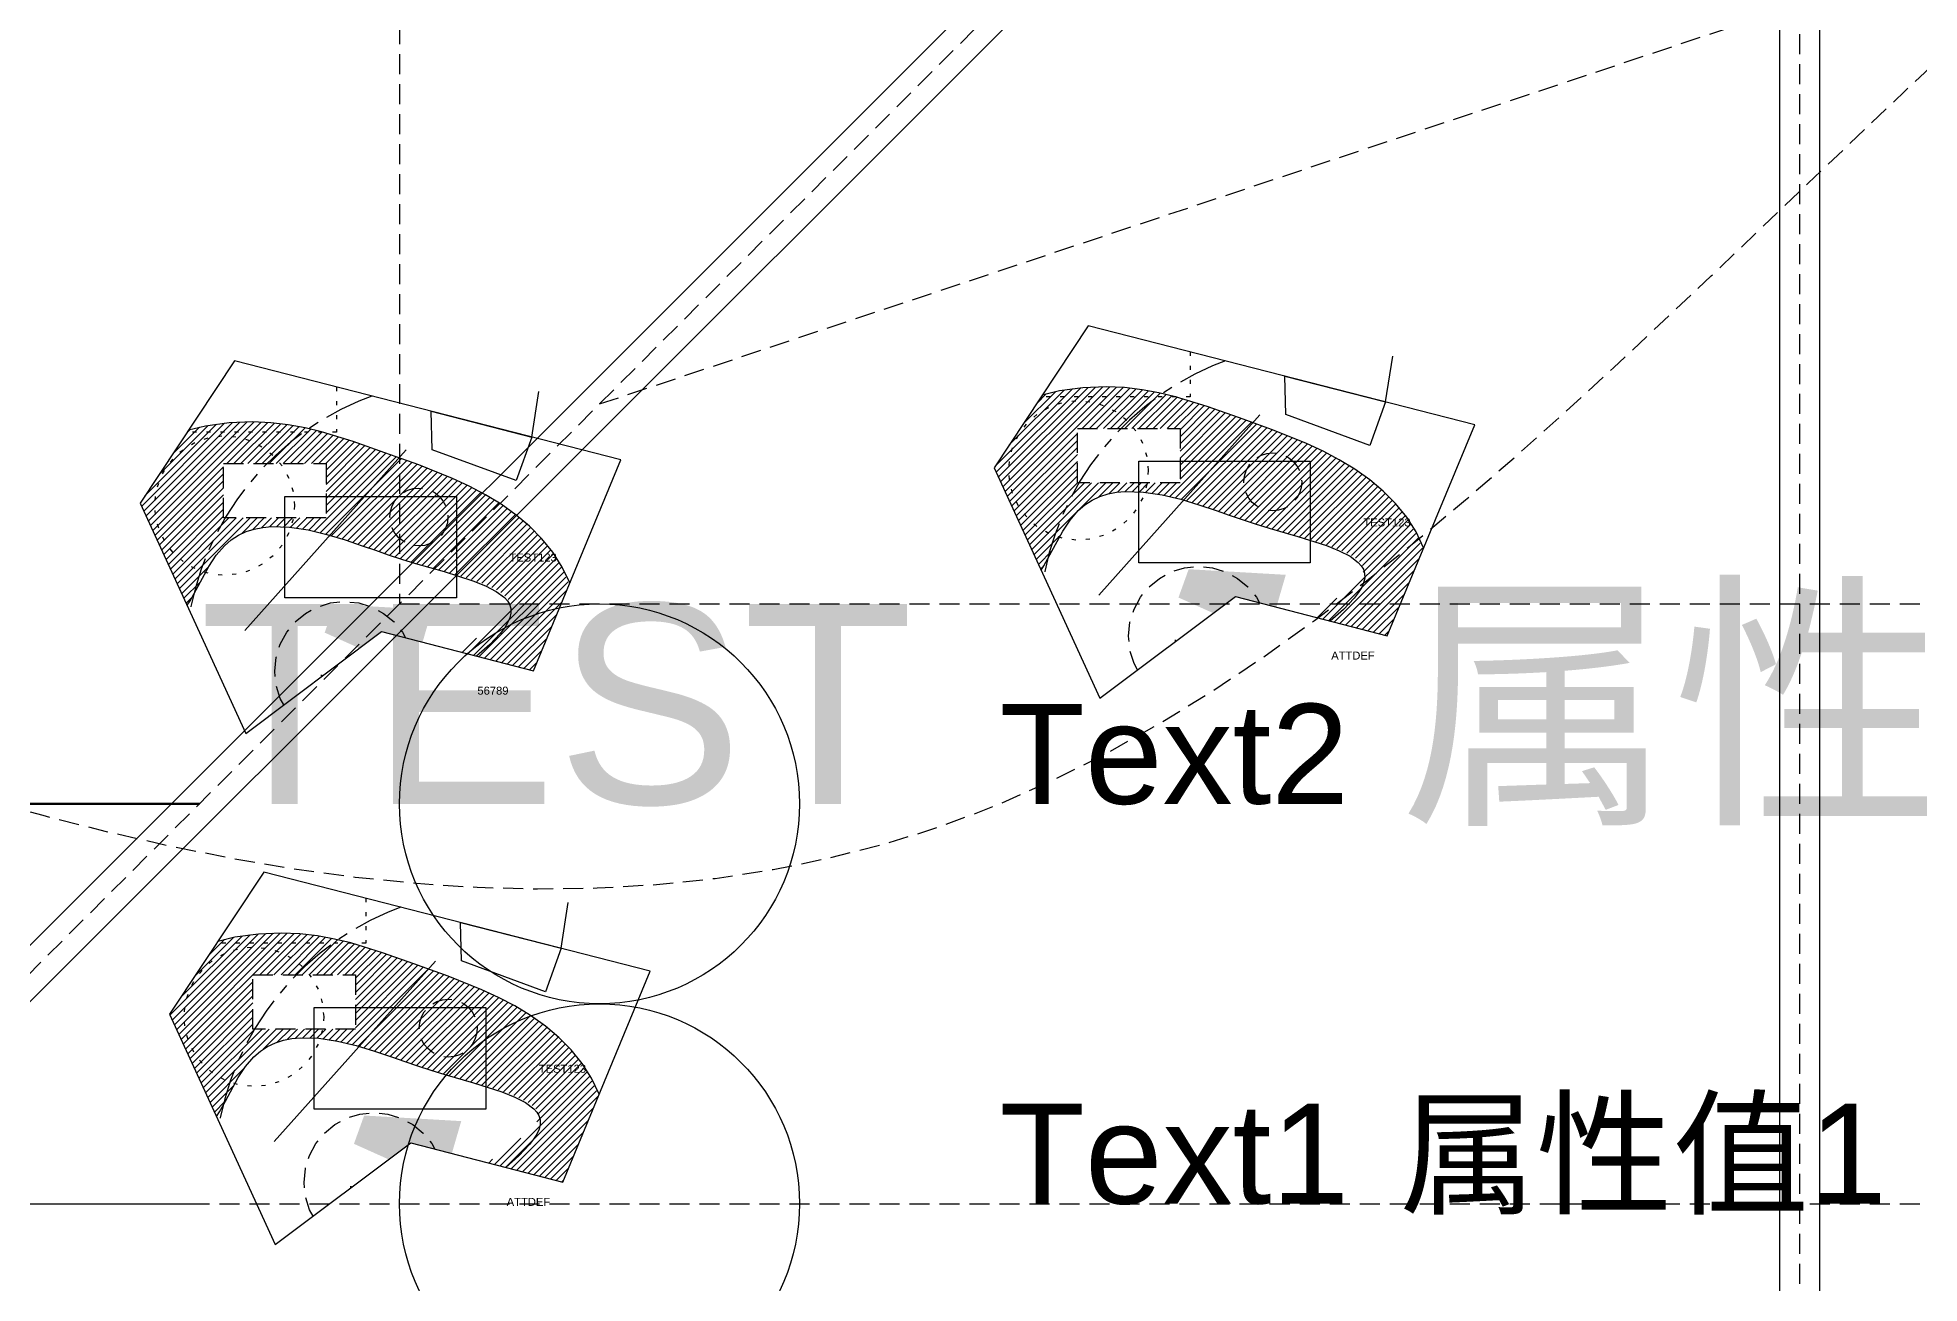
# Model space of a CAD drawing. Header units: inches. Extents: x -50 to 280, y -50 to 300.
# Drawn here: x 5.96 to 52.99, y -1.99 to 29.16 of the extents above; entities that cross this region are included whole.
import ezdxf
from ezdxf.xclip import XClip

# ---------------------------------------------------------------- set-up
doc = ezdxf.new("R2010")
doc.units = ezdxf.units.IN
doc.header["$MEASUREMENT"] = 0
doc.header["$XCLIPFRAME"] = 2
for name, pattern in [('CENTER', [2, 1.25, -0.25, 0.25, -0.25]), ('DASHED', [0.75, 0.5, -0.25]), ('DOT', [0.25, 0, -0.25]), ('TestLinetype', [0, 0, 0, 0, 0])]:
    doc.linetypes.add(name, pattern=pattern)
for name, color, linetype in [('AUTOCMDTEST', 7, 'Continuous'), ('Layer2', 1, 'CENTER'), ('Layer3', 3, 'DOT'), ('TestLayer', 7, 'Continuous')]:
    doc.layers.add(name, color=color, linetype=linetype)
doc.styles.get("Standard").update_dxf_attribs({"font": 'arial.ttf'})

# ---------------------------------------------------------------- blocks, each defined once
blk = doc.blocks.new('3523')
blk.add_lwpolyline([(4.180995743405177, 11.92769950830284), (8.466368009960249, 11.92769950830284), (8.466368009960249, 9.391413032530515), (4.180995743405177, 9.391413032530515)], close=True)
blk.add_circle((5.671560065758555, 7.553187079636537), 1.745937456445266)
blk = doc.blocks.new('23432')
h = blk.add_hatch()
h.set_pattern_fill('ANSI31', color=256)
h.set_pattern_definition([(45, (22.30542511410658, 0.7857878866885812), (-0.08838834764831845, 0.08838834764831845), [])])
edge = h.paths.add_edge_path()
edge.add_spline(control_points=[(15.70224785064399, 12.77939130144224), (15.88679980137263, 13.75380638409062), (19.37657582129512, 15.07466094193832), (15.57476352232197, 15.90804327098928), (13.59115794694657, 16.64320714118908), (10.48658448130821, 17.63140274722624), (9.338117209884548, 13.04955969650993), (6.43283843286881, 18.59345018369526), (11.3674123698897, 20.00448868111258), (14.6440056964147, 18.75157003669986), (18.08479760728731, 17.6023206419151), (20.27901621689814, 14.31974017218867), (17.81521205616697, 9.639220859231688), (15.5633708446384, 12.04613517084806), (15.70224785064399, 12.77939130144224)], knot_values=[0, 0, 0, 0, 3.014461231939861, 5.579906964729009, 6.979121976938115, 10.4260520168833, 12.7314107171483, 16.01037767878273, 20.11170894758236, 23.50687046975951, 27.14204338328431, 30.55588589547709, 34.48508318564654, 36.75349242737418, 36.75349242737418, 36.75349242737418, 36.75349242737418], degree=3, periodic=0)
h.paths.add_polyline_path([(13.16887168257347, 17.14993826851192), (10.60589347267464, 17.14993826851192), (10.60589347267464, 18.5085232809825), (13.16887168257347, 18.5085232809825)], flags=16)
blk.add_line((11.1373946045362, 14.33839308067058), (15.16657628172219, 18.85251762574112))
for points in [[(15.79219939014455, 19.81780277981602), (18.30887567308113, 19.17357477390602), (18.48701052638062, 20.31496645728964), (16.27653654525049, 20.64911499835161)], [(15.79219939014455, 19.81780277981602), (18.30887567308113, 19.17357477390602), (17.91668204995891, 18.08697863787405), (15.81753425498884, 18.85602285222032)], [(12.13886756869643, 17.68908346037242), (16.4242398352515, 17.68908346037242), (16.4242398352515, 15.15279698460009), (12.13886756869643, 15.15279698460009)]]:
    blk.add_lwpolyline(points, close=True)
at = {"linetype": 'DASHED'}
blk.add_lwpolyline([(10.60589347267464, 18.5085232809825), (13.16887168257347, 18.5085232809825), (13.16887168257347, 17.14993826851192), (10.60589347267464, 17.14993826851192)], close=True, dxfattribs=at)
blk.add_circle((15.48749159127308, 17.17459145621474), 0.7242172471682685, dxfattribs=at)
at = {"color": 240, "linetype": 'DASHED', "true_color": 0xed1f24}
blk.add_circle((13.6294318910498, 13.31457103170612), 1.745937456445266, dxfattribs=at)
blk.add_spline([(15.70224785064396, 12.77939130144224), (17.75177370487378, 14.98991619198565), (15.39947690813656, 16.01373824095009), (14.07194318092393, 16.45584326637304), (10.62501314097875, 16.45584326637304), (9.297479413766052, 14.57107990191574), (7.783624986048371, 17.47966531533748), (11.32371516263155, 19.55057808947663), (14.63090471280038, 18.78271153796758), (17.91480415760487, 17.22370975873924), (19.45194854827727, 14.1755122880561), (17.12294185690434, 11.01097137717899), (15.70224785064396, 12.77939130144224)], degree=3)
at = {"linetype": 'DASHED'}
blk.add_solid([(13.38554709927972, 14.9906909337354), (13.1306125625281, 14.2823649770859), (15.81244656248573, 14.85047174088788), (15.35754199644641, 13.28237319205925)], dxfattribs=at)
at = {"layer": 'Layer2'}
blk.add_arc((16.78002720477599, 13.5101449144435), 7.134379039262075, 65.76859930938556, 192.3168451524257, dxfattribs=at)
at = {"layer": 'Layer3'}
blk.add_blockref('3523', (4.958226362683433, 9.907347959723694), dxfattribs=at)
for s, p in [('TEST123', (17.75177370487383, 16.06027565251338)), ('明天', (20.75619231253525, 15.17606566081033))]:
    blk.add_text(s, height=0.2).set_placement(p)
at = {"insert": (13.01032320600295, 13.22993328607564), "char_height": 0.2, "attachment_point": 1}
blk.add_mtext_dynamic_manual_height_columns('MTEXTLALALA', width=4.389220818888134, gutter_width=1, heights=[0], dxfattribs=at)
blk.add_attdef('ATTDEF', (16.94844813744037, 12.73124567843832), '', height=0.2)
blk = doc.blocks.new('TestBlockForExplode')
at = {"color": 0, "linetype": 'ByBlock', "lineweight": -2}
blk.add_line((0, 0), (10, 0), dxfattribs=at)
at = {"color": 7, "linetype": 'ByBlock', "lineweight": -2}
blk.add_circle((20, 0), 5, dxfattribs=at)
at = {"layer": 'TestLayer', "color": 1, "linetype": 'TestLinetype', "lineweight": 50, "ltscale": 2}
blk.add_line((0, 10), (10, 10), dxfattribs=at)
at = {"layer": 'TestLayer', "color": 0, "linetype": 'TestLinetype', "lineweight": 30, "ltscale": 0.5}
blk.add_circle((20, 10), 5, dxfattribs=at)
at = {"color": 3, "linetype": 'ByBlock', "lineweight": -2}
blk.add_text('Text1', height=2.5, dxfattribs=at).set_placement((30, 0))
blk.add_attdef('ATTR1', (40, 0), '', height=2.5, dxfattribs=at)
at = {"layer": 'TestLayer', "color": 0, "linetype": 'TestLinetype', "lineweight": 70, "ltscale": 1.5}
blk.add_text('Text2', height=2.5, dxfattribs=at).set_placement((30, 10))
at = {"layer": 'TestLayer', "color": 0, "linetype": 'TestLinetype', "lineweight": -2}
blk.add_attdef('ATTR2', (40, 10), '', height=5, dxfattribs=at)

msp = doc.modelspace()

# ---------------------------------------------------------------- linework, layer by layer
for points in [[(32.21618081529586, 21.9538315236902), (29.86168934306794, 18.40133343731648), (32.50448592549738, 12.64052583198449), (35.89207072114819, 15.18488252236803), (39.68808774438362, 14.20074453378574), (41.87440136620286, 19.48148487810193)], [(10.8759717413236, 21.07627672669326), (8.521480269095676, 17.52377864031954), (11.16427685152512, 11.76297103498755), (14.55186164717593, 14.30732772537109), (18.34787867041136, 13.3231897367888), (20.5341922922306, 18.60393008110498)], [(11.60812696923648, 8.29140145292051), (9.25363549700856, 4.738903366546793), (11.896432079438, -1.021904238785197), (15.28401687508881, 1.52245245159834), (19.08003389832425, 0.5383144630160501), (21.26634752014348, 5.819054807332236)]]:
    msp.add_lwpolyline(points, close=True)
at = {"layer": 'AUTOCMDTEST'}
for p, q in [((-50.35355339059328, -49.64644660940672), (149.64644660940672, 150.35355339059328)), ((-49.64644660940672, -50.35355339059328), (150.35355339059328, 149.64644660940672)), ((49.5, -20), (49.5, 120)), ((50.5, -20), (50.5, 120))]:
    msp.add_line(p, q, dxfattribs=at)
at = {"layer": 'AUTOCMDTEST', "color": 3, "linetype": 'DASHED'}
msp.add_line((50, -20), (50, 120), dxfattribs=at)
at = {"layer": 'AUTOCMDTEST', "color": 1, "linetype": 'DASHED'}
for points in [[(0, 0), (100, 0), (100, 100), (0, 100)], [(0, 0), (100, 0), (100, 100), (0, 100)], [(0, 0), (100, 0), (100, 100), (0, 100)], [(0, 0), (100, 0), (100, 100), (0, 100)], [(0, 0), (100, 0), (100, 100), (0, 100)], [(15, 15), (95, 15), (95, 85), (15, 85)]]:
    msp.add_lwpolyline(points, close=True, dxfattribs=at)
at = {"layer": 'AUTOCMDTEST', "color": 2, "linetype": 'DASHED'}
msp.add_lwpolyline([(0, 0), (100, 0), (100, 30), (30, 30), (30, 70), (100, 70), (100, 100), (0, 100)], close=True, dxfattribs=at)
at = {"layer": 'AUTOCMDTEST', "color": 5, "linetype": 'DASHED'}
msp.add_polyline3d([(-50, -50, 0), (40, 40, 5), (120, 120, 10)], dxfattribs=at)
at = {"layer": 'AUTOCMDTEST', "color": 2, "linetype": 'DASHED'}
msp.add_polyline3d([(20, 20, 0), (50, 30, 5), (80, 60, 10), (60, 80, 5), (30, 70, 0)], dxfattribs=at)
at = {"layer": 'AUTOCMDTEST', "color": 7, "linetype": 'DASHED'}
msp.add_spline([(-20, 20), (30, 10), (70, 40), (120, 20)], degree=3, dxfattribs=at)

# ---------------------------------------------------------------- block references
ref = msp.add_blockref('23432', (21.34020907397226, 0.877554796996943))
XClip(ref).set_block_clipping_path([(10.875971741323596, 21.07627672669326), (8.52148026909568, 17.523778640319538), (11.164276851525116, 11.762971034987547), (14.551861647175926, 14.307327725371087), (18.34787867041136, 13.323189736788796), (20.5341922922306, 18.603930081104988)])
ref.add_auto_attribs({'ATTDEF': 'ATTDEF'})
ref = msp.add_blockref('23432', (0, 0))
XClip(ref).set_block_clipping_path([(10.8759717413236, 21.07627672669326), (8.521480269095676, 17.52377864031954), (11.16427685152512, 11.76297103498755), (14.55186164717593, 14.30732772537109), (18.34787867041136, 13.3231897367888), (20.5341922922306, 18.60393008110498)])
ref.add_auto_attribs({'ATTDEF': '56789'})
ref = msp.add_blockref('23432', (0.7321552279128838, -12.78487527377275))
XClip(ref).set_block_clipping_path([(10.8759717413236, 21.07627672669326), (8.521480269095676, 17.52377864031954), (11.16427685152512, 11.76297103498755), (14.55186164717593, 14.30732772537109), (18.34787867041136, 13.3231897367888), (20.5341922922306, 18.60393008110498)])
ref.add_auto_attribs({'ATTDEF': 'ATTDEF'})
at = {"layer": 'TestLayer', "color": 6, "linetype": 'TestLinetype'}
msp.add_blockref('TestBlockForExplode', (0, 0), dxfattribs=at).add_auto_attribs({'ATTR1': '属性值1', 'ATTR2': '属性值2'})

# ---------------------------------------------------------------- texts
at = {"layer": 'AUTOCMDTEST', "color": 9, "linetype": 'DASHED'}
msp.add_text('TEST', height=5, dxfattribs=at).set_placement((10, 10))

doc.saveas('drawing.dxf')
